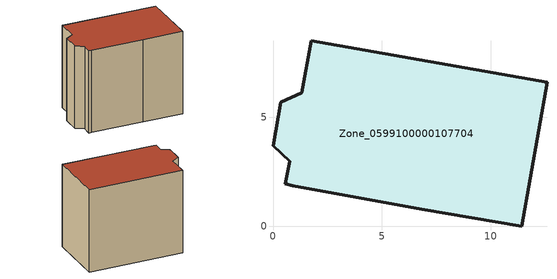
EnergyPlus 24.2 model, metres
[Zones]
Zone_0599100000107704
 floor ground (C_G): 1.75,8.53 12.58,6.61 11.42,0 6.83,0.79 0.91,1.86 0.56,1.95 0.76,3 0,3.71 0.35,5.69 1.32,6.13 z0
 wall outside (C_F): 0.76,3 0.56,1.95 0.91,1.86 6.83,0.79 11.42,0 12.58,6.61 1.75,8.53 1.32,6.13 0.35,5.69 0,3.71 0.76,3 z0:9.8
 roof outside (C_R): 0.35,5.69 0,3.71 0.76,3 0.56,1.95 0.91,1.86 6.83,0.79 11.42,0 12.58,6.61 1.75,8.53 1.32,6.13 z9.8
[BUILDING]
Pand.0599100000107704: North Axis=0; Terrain=City; Loads Convergence Tolerance Value=0.04; Temperature Convergence Tolerance Value=0.4; Solar Distribution=FullExterior; Maximum Number of Warmup Days=25; Minimum Number of Warmup Days=1
[Site:Location]
Rotterdam.The.Hague.AP_ZH_NLD Design_Conditions: Latitude=51.96; Longitude=4.45; Time Zone=1; Elevation=-4.5
[SITE:GROUNDTEMPERATURE:BUILDINGSURFACE]
18, 18, 18, 18, 18, 18, 18, 18, 18, 18, 18, 18
[MATERIAL] Thermal Absorptance=0.9; Solar Absorptance=0.7; Visible Absorptance=0.7
Name | Roughness | Thickness | Conductivity | Density | Specific Heat
G.TC.1946 | MediumSmooth | 0.15 | 1 | 540 | 1210
F.TC.1946 | Rough | 0.3 | 0.857143 | 1920 | 840
R.TC.1946 | MediumRough | 0.2 | 0.909091 | 1500 | 1000
[CONSTRUCTION]
C_G: G.TC.1946
C_F: F.TC.1946
C_R: R.TC.1946
[ZONE]
Zone_0599100000107704: Type=1; Multiplier=1; Ceiling Height=Autocalculate; Volume=Autocalculate; Floor Area=autocalculate; Part of Total Floor Area=Yes
[ZONEINFILTRATION:DESIGNFLOWRATE]
Infil_Zone_0599100000107704: Zone or ZoneList or Space or SpaceList=Zone_0599100000107704; Schedule=AlwaysOn; Design Flow Rate Calculation Method=Flow/Area; Flow Rate per Floor Area=0.003; Constant Term Coefficient=1; Temperature Term Coefficient=0; Velocity Term Coefficient=0; Velocity Squared Term Coefficient=0
[HVACTEMPLATE:ZONE:IDEALLOADSAIRSYSTEM]
Zone_0599100000107704: Maximum Heating Supply Air Temperature=50; Minimum Cooling Supply Air Temperature=13; Maximum Heating Supply Air Humidity Ratio=0.0156; Minimum Cooling Supply Air Humidity Ratio=0.0077; Heating Limit=NoLimit; Cooling Limit=NoLimit; Dehumidification Control Type=ConstantSensibleHeatRatio; Cooling Sensible Heat Ratio=0.7; Dehumidification Setpoint=60; Humidification Control Type=None; Humidification Setpoint=30; Outdoor Air Method=None; Outdoor Air Flow Rate per Person=0.00944; Outdoor Air Flow Rate per Zone Floor Area=0; Outdoor Air Flow Rate per Zone=0; Demand Controlled Ventilation Type=None; Outdoor Air Economizer Type=NoEconomizer; Heat Recovery Type=None; Sensible Heat Recovery Effectiveness=0.7; Latent Heat Recovery Effectiveness=0.65
[ZONECONTROL:THERMOSTAT]
ThermostatControl_Zone_0599100000107704: Zone or ZoneList=Zone_0599100000107704; Control Type Schedule=DualSetpointControlType; Control 1=Thermostat_Zone_0599100000107704; Temperature Difference Between Cutout And Setpoint=0
[THERMOSTATSETPOINT:DUALSETPOINT]
Thermostat_Zone_0599100000107704: Heating Setpoint Temperature Schedule=HeatingSetpoint_Zone_0599100000107704; Cooling Setpoint Temperature Schedule=CoolingSetpoint_Zone_0599100000107704
[SCHEDULE:COMPACT]
HeatingSetpoint_Zone_0599100000107704: Through: 12/31, For: AllDays, Until: 24:00, 21
CoolingSetpoint_Zone_0599100000107704: Through: 12/31, For: AllDays, Until: 24:00, 24
DualSetpointControlType: Through: 12/31, For: AllDays, Until: 24:00, 4
AlwaysOn: Through: 12/31, For: AllDays, Until: 24:00, 1
